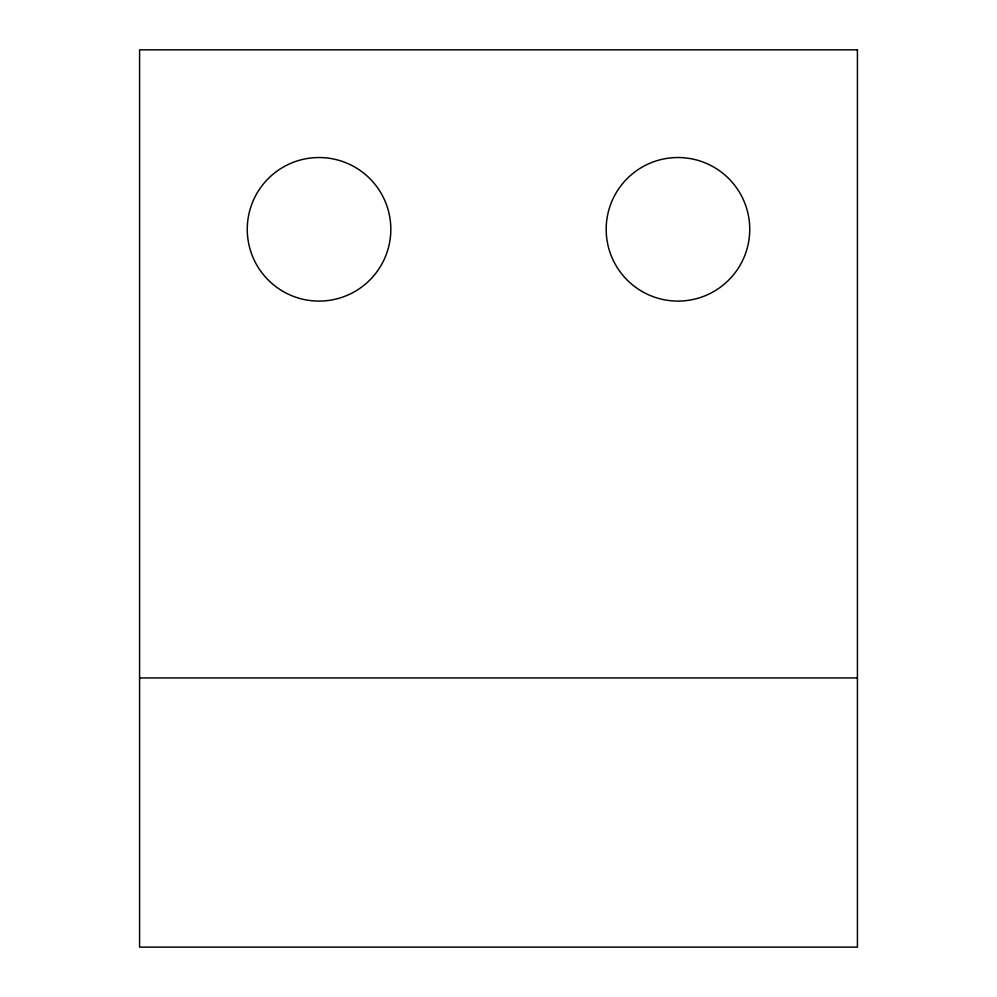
<?xml version="1.0" encoding="UTF-8"?>
<svg xmlns="http://www.w3.org/2000/svg" width="997" height="997" viewBox="0 0 997 997"><rect width="100%" height="100%" fill="white"/><g stroke="black" fill="none" stroke-linecap="round" stroke-linejoin="round"><path stroke-width="1.5" d="M139.58 677.96L857.42 677.96M857.42 49.85L139.58 49.85L139.58 947.15L857.42 947.15L857.42 49.85M642.068 291.473A71.784 71.784 0 0 0 749.744 229.31A71.784 71.784 0 0 0 642.068 167.147A71.784 71.784 0 0 0 642.068 291.473M283.148 291.473A71.784 71.784 0 0 0 390.824 229.31A71.784 71.784 0 0 0 283.148 167.147A71.784 71.784 0 0 0 283.148 291.473"/></g></svg>
